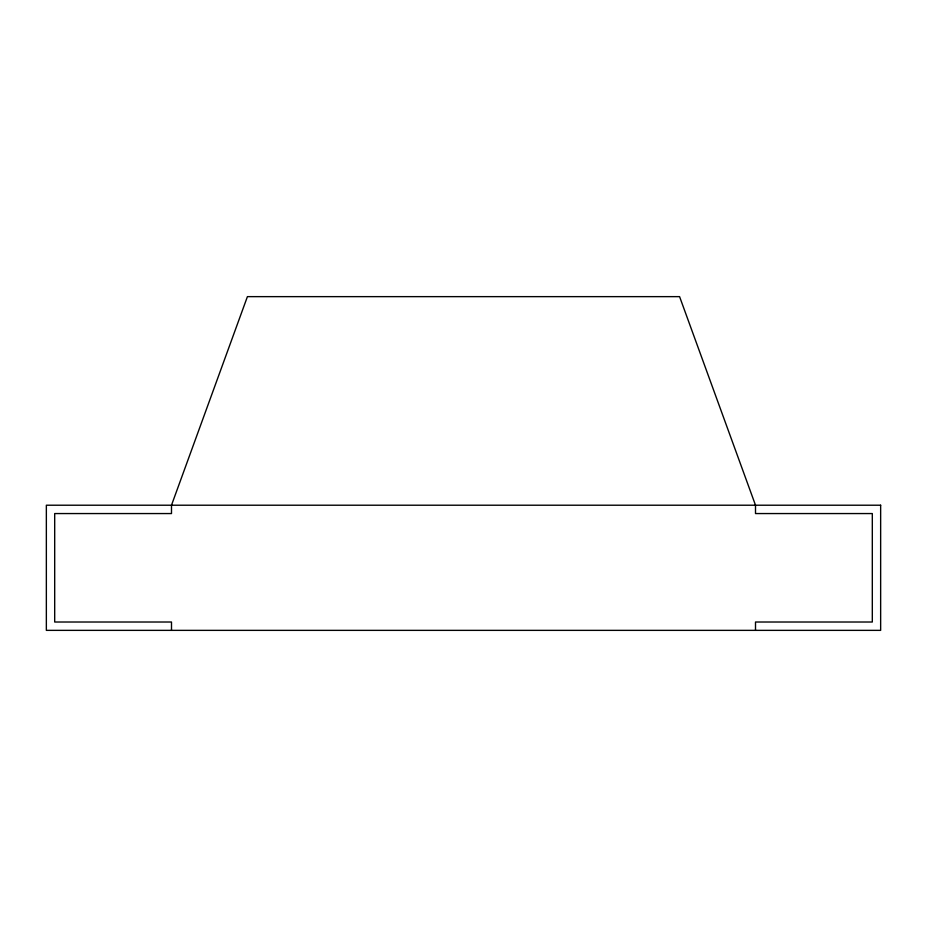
<?xml version="1.0" encoding="UTF-8"?>
<svg xmlns="http://www.w3.org/2000/svg" width="927" height="927" viewBox="0 0 927 927"><rect width="100%" height="100%" fill="white"/><g stroke="black" fill="none" stroke-linecap="round" stroke-linejoin="round"><path stroke-width="1.39" d="M755.505 630.36L755.505 622.017L872.307 622.017L872.307 513.558L755.505 513.558L755.505 505.215L679.584 296.64L247.416 296.64L171.495 505.215L171.495 513.558L54.693 513.558L54.693 622.017L171.495 622.017L171.495 630.36M880.65 505.215L46.35 505.215L46.35 630.36L880.65 630.36L880.65 505.215"/></g></svg>
